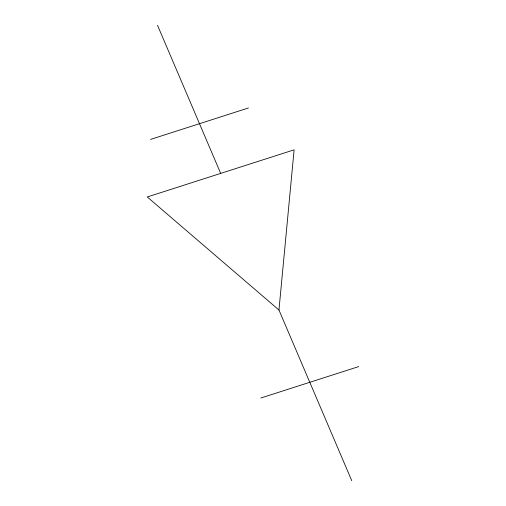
<?xml version="1.0" encoding="UTF-8"?>
<svg xmlns="http://www.w3.org/2000/svg" width="506" height="506" viewBox="0 0 506 506"><rect width="100%" height="100%" fill="white"/><g stroke="black" fill="none" stroke-linecap="round" stroke-linejoin="round"><path stroke-width="0.76" d="M278.958 310.02L294.112 149.827L147.265 196.973L278.958 310.02L351.759 480.7M150.541 139.416L248.44 107.98M260.837 398.02L358.735 366.584M157.518 25.3L220.686 173.4"/></g></svg>
